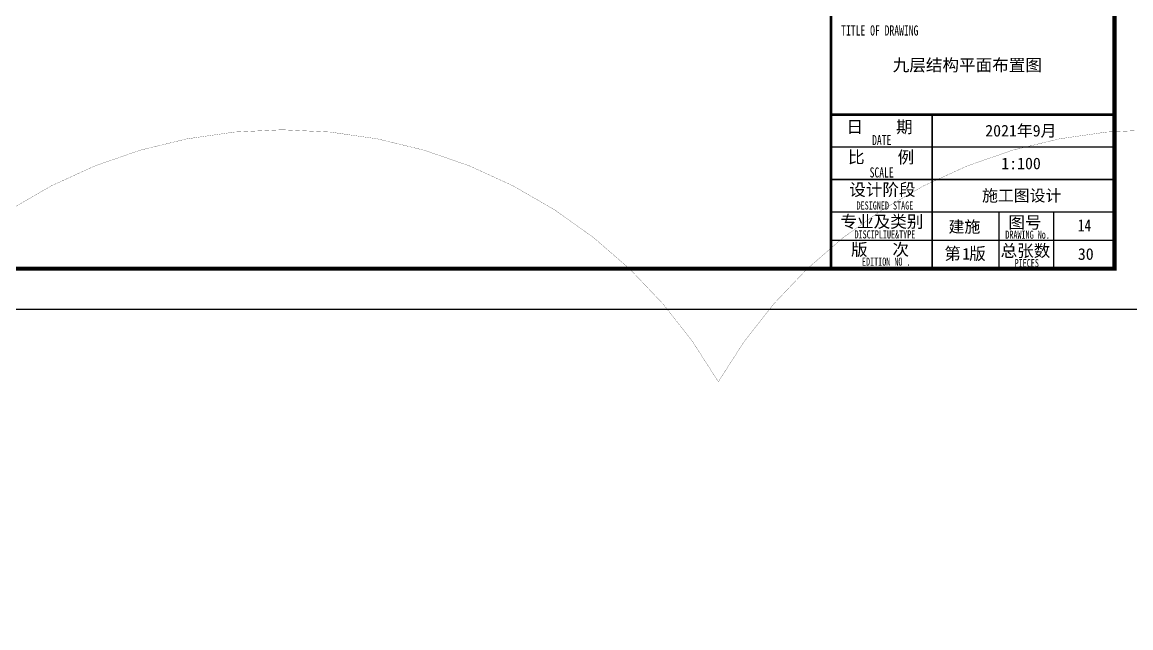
# Model space of a CAD drawing. Extents: x -655480 to 203344, y -294099 to 287156.
# Drawn here: x -150324 to -122957, y -186283 to -171342 of the extents above; entities that cross this region are included whole.
import ezdxf

# ---------------------------------------------------------------- set-up
doc = ezdxf.new("R2010")
doc.units = 0
doc.header["$LTSCALE"] = 1000
doc.layers.get('0').update_dxf_attribs({"linetype": 'CONTINUOUS'})
doc.layers.add('-TK', color=7, linetype='CONTINUOUS')
doc.layers.add('图签文字', color=4, linetype='CONTINUOUS')
doc.layers.add('图框', color=9, linetype='CONTINUOUS', lineweight=18)
doc.layers.add('图签', color=147, linetype='CONTINUOUS', lineweight=18)
doc.layers.add('审图修改', color=2, linetype='CONTINUOUS', plot=False)
doc.styles.add('宋体', font='', dxfattribs={"height": 50})
doc.styles.add('建筑图签-1', font='simhei.ttf', dxfattribs={"width": 0.7})
doc.styles.get('宋体').set_extended_font_data('SimSun')

# ---------------------------------------------------------------- blocks, each defined once
blk = doc.blocks.new('A1')
blk.add_lwpolyline([(0, 59400), (0, 0), (84100, 0), (84100, 59400)], close=True)
at = {"const_width": 100}
blk.add_lwpolyline([(2500, 58400), (2500, 1000), (83100, 1000), (83100, 58400)], close=True, dxfattribs=at)
at = {"layer": '图框'}
for points, const_width in [([(76100, 1000), (76100, 58400)], 70), ([(76100, 4800), (83100, 4800)], 70), ([(78600, 2400), (78600, 4800)], 35), ([(76100, 4000), (83100, 4000)], 35), ([(76100, 3200), (83100, 3200)], 35), ([(76100, 2400), (83100, 2400)], 35), ([(76100, 2400), (82600, 2400)], 35), ([(78600, 1000), (78600, 2400)], 35), ([(80250, 1000), (80250, 2400)], 35), ([(80250, 1000), (80250, 2400)], 35), ([(80250, 1000), (80250, 2400)], 35), ([(81600, 1000), (81600, 2400)], 35), ([(76100, 1700), (80250, 1700)], 35), ([(80250, 1700), (83100, 1700)], 35)]:
    blk.add_lwpolyline(points, dxfattribs=dict(at, const_width=const_width))
at = {"layer": '图框', "style": '建筑图签-1', "width": 0.7}
for s, height, p in [('TITLE OF DRAWING', 250, (76354, 6753)), ('DATE', 250, (77116, 4049)), ('SCALE', 250, (77055, 3250)), ('DESIGNED STAGE', 200, (76733, 2460)), ('DISCIPLIUE&TYPE', 200, (76683, 1747)), ('DRAWING No.', 200, (80405, 1740)), ('EDITION NO .', 200, (76866, 1074)), ('PIECES', 200, (80634, 1040))]:
    blk.add_text(s, height=height, dxfattribs=at).set_placement(p)
at = {"layer": '图签', "color": 2, "style": '宋体'}
for s, height, p in [('2021年9月', 286.7, (79910, 4262)), ('1:100', 286.7, (80306, 3454)), ('施工图设计', 286.7, (79832, 2662)), ('建施', 286.7, (79004, 1893)), ('1', 287, (79343, 1225)), ('30', 286.7, (82197, 1219))]:
    blk.add_text(s, height=height, dxfattribs=at).set_placement(p)
at = {"layer": '图签文字', "color": 7, "style": '建筑图签-1'}
for s, p in [('日    期', (76484, 4349)), ('比    例', (76522, 3602)), ('设计阶段', (76552, 2800)), ('专业及类别', (76338, 2013)), ('图号', (80481, 1994)), ('版   次 ', (76596, 1323)), ('第 版', (78901, 1223)), ('总张数', (80288, 1294))]:
    blk.add_text(s, height=300, dxfattribs=at).set_placement(p)

msp = doc.modelspace()

# ---------------------------------------------------------------- linework, layer by layer
at = {"layer": '审图修改', "color": 2, "const_width": 5}
msp.add_lwpolyline([(-219272.71, -180212.62, -0.57735027), (-197739.13, -180212.62, -0.57735027), (-176205.55, -180212.62, -0.57735027), (-154671.98, -180212.62, -0.57735027), (-133138.4, -180212.62, -0.57735027), (-111604.82, -180212.62, -0.57735027), (-111604.82, -201746.19, -0.57735027), (-111604.82, -223279.77, -0.57735027), (-111604.82, -244813.35, -0.57735027), (-111604.82, -266346.92, -0.57735027), (-111604.82, -287880.5, -0.57735027), (-133138.4, -287880.5, -0.57735027), (-154671.98, -287880.5, -0.57735027), (-176205.55, -287880.5, -0.57735027), (-197739.13, -287880.5, -0.57735027), (-219272.71, -287880.5, -0.57735027), (-219272.71, -266346.92, -0.57735027), (-219272.71, -244813.35, -0.57735027), (-219272.71, -223279.77, -0.57735027), (-219272.71, -201746.19, -0.57735027), (-219272.71, -180212.62, -0.57735027), (-219272.71, -180212.62, -0.57735027)], format="xyb", dxfattribs=at)

# ---------------------------------------------------------------- block references
at = {"layer": '-TK'}
msp.add_blockref('A1', (-206460.15, -178424.26), dxfattribs=at)

# ---------------------------------------------------------------- texts
at = {"layer": '图签文字', "color": 1, "style": '建筑图签-1'}
msp.add_text('九层结构平面布置图', height=300, dxfattribs=at).set_placement((-128834.53, -172550.11))
at = {"layer": '图签文字', "color": 1, "style": '建筑图签-1', "width": 0.8}
msp.add_text('14', height=300, dxfattribs=at).set_placement((-124263.58, -176504.88))

doc.saveas('drawing.dxf')
